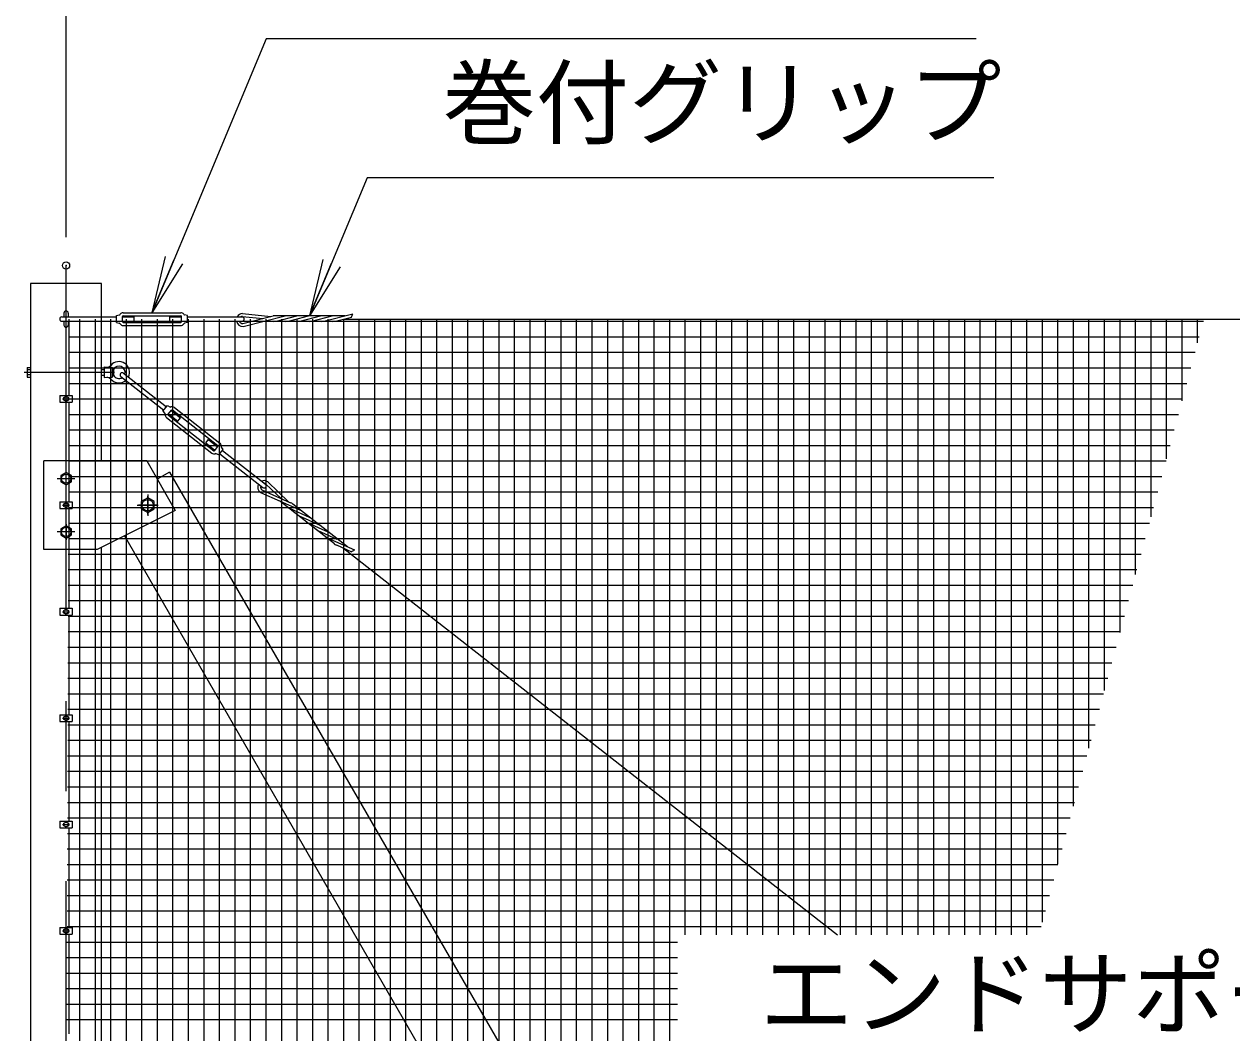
# Model space of a CAD drawing. Units: millimetres, scale not verified. Extents: x -16800 to 16800, y -11880 to 11880.
# Drawn here: x -12188 to -8785, y 3745 to 6589 of the extents above; entities that cross this region are included whole.
import ezdxf
from ezdxf.enums import TextEntityAlignment as Align

# ---------------------------------------------------------------- set-up
doc = ezdxf.new("R2010")
doc.units = ezdxf.units.MM
doc.header["$LTSCALE"] = 40
doc.header["$PDMODE"] = 32
doc.header["$PDSIZE"] = 20
doc.linetypes.add('USER1', pattern=[50.8, 31.75, -6.35, 6.35, -6.35])
for name, color, linetype, lineweight in [('0-1_D-STR1', 1, 'Continuous', 25), ('0-2_D-BMK', 2, 'USER1', 13), ('0-3_D-STR3', 3, 'Continuous', 13), ('0-4_D-STR2', 7, 'Continuous', 13), ('0-5_D-STR-DIM', 7, 'Continuous', 13), ('0-6_D-STR-TXT', 7, 'Continuous', 13)]:
    doc.layers.add(name, color=color, linetype=linetype, lineweight=lineweight)
doc.layers.add('0-7_0', color=7, linetype='Continuous')
doc.layers.add('0-8_Defpoints', color=8, linetype='Continuous')
doc.styles.add('ＭＳ ゴシック', font='')
doc.styles.get('ＭＳ ゴシック').set_extended_font_data('MS Gothic')

# ---------------------------------------------------------------- blocks, each defined once
blk = doc.blocks.new('_Open')
at = {"layer": '0-7_0'}
blk.add_line((-40, 6.67), (0, 0), dxfattribs=at)
blk.add_lwpolyline([(-40, -6.67), (0, 0), (-40, 0)], dxfattribs=at)

msp = doc.modelspace()

# ---------------------------------------------------------------- linework, layer by layer
at = {"layer": '0-1_D-STR1'}
for p, q in [((-11970.08, 5357.52), (-11970.08, 5857.52)), ((-11778.48, 5325.82), (-11813.06, 5305.86)), ((-11778.48, 5325.82), (-7562.08, -1977.19)), ((-11905.6, 5146.01), (-7762.08, -2030.78)), ((-11970.08, -3142.48), (-11970.08, 5113.77))]:
    msp.add_line(p, q, dxfattribs=at)
msp.add_lwpolyline([(-11970.08, 5857.52), (-12170.08, 5857.52), (-12170.08, -3142.48)], dxfattribs=at)
at = {"layer": '0-2_D-BMK'}
for p, q in [((-12070.08, -3193.48), (-12070.08, 5908.52)), ((-12188.2, 5607.52), (-11933.68, 5607.52)), ((-12080.08, 5532.52), (-12060.08, 5532.52)), ((-12070.08, 5285.5), (-12070.08, 5329.55)), ((-12045.08, 5307.52), (-12095.08, 5307.52)), ((-12048.06, 5307.52), (-12092.11, 5307.52)), ((-11840.08, 5262.52), (-11840.08, 5202.52)), ((-11840.08, 5206.92), (-11840.08, 5258.12)), ((-12080.08, 5232.52), (-12060.08, 5232.52)), ((-11870.08, 5232.52), (-11810.08, 5232.52)), ((-11814.48, 5232.52), (-11865.68, 5232.52)), ((-12070.08, 5179.55), (-12070.08, 5135.5)), ((-12045.08, 5157.52), (-12095.08, 5157.52)), ((-12048.06, 5157.52), (-12092.11, 5157.52)), ((-12080.08, 4932.52), (-12060.08, 4932.52)), ((-12080.08, 4632.52), (-12060.08, 4632.52)), ((-12080.08, 4332.52), (-12060.08, 4332.52)), ((-12080.08, 4032.52), (-12060.08, 4032.52))]:
    msp.add_line(p, q, dxfattribs=at)
at = {"layer": '0-3_D-STR3'}
for p, q in [((-12082.08, 5763.52), (-11928.08, 5763.52)), ((-12076.08, 5774.52), (-12076.08, 5763.52)), ((-12064.08, 5774.52), (-12064.08, 5763.52)), ((-12061.58, 5542.02), (-12061.58, 5757.52)), ((-11928.08, 5767.52), (-11920.28, 5769.19)), ((-11928.08, 5747.52), (-11928.08, 5767.52)), ((-11911.08, 5750.02), (-11911.08, 5765.02)), ((-11911.08, 5763.52), (-11878.08, 5763.52)), ((-11909.08, 5775.52), (-11747.08, 5775.52)), ((-11909.08, 5767.02), (-11747.08, 5767.02)), ((-11778.08, 5751.52), (-11778.08, 5763.52)), ((-11778.08, 5763.52), (-11745.08, 5763.52)), ((-11745.08, 5750.02), (-11745.08, 5765.02)), ((-11728.08, 5763.52), (-11574.08, 5763.52)), ((-11573.22, 5764.88), (-11515.55, 5758.89)), ((-11573.01, 5772.9), (-11492.68, 5764.56)), ((-11571.82, 5744.94), (-11486.16, 5766.18)), ((-11570.58, 5737), (-11452.92, 5766.18)), ((-11283.17, 5767.06), (-11478.94, 5767.06)), ((-11476.93, 5751.98), (-11419.68, 5766.18)), ((-11443.7, 5751.98), (-11386.44, 5766.18)), ((-11410.46, 5751.98), (-11353.2, 5766.18)), ((-11377.22, 5751.98), (-11319.96, 5766.18)), ((-11343.98, 5751.98), (-11262.16, 5772.27)), ((-11310.74, 5751.98), (-11266.06, 5763.06)), ((-11288.4, 5757.52), (729.92, 5757.52)), ((-12082.08, 5751.52), (-11928.08, 5751.52)), ((-12076.08, 5751.52), (-12076.08, 5740.52)), ((-12064.08, 5751.52), (-12064.08, 5740.52)), ((-11928.08, 5747.52), (-11920.28, 5745.85)), ((-11909.08, 5748.02), (-11747.08, 5748.02)), ((-11909.08, 5739.52), (-11747.08, 5739.52)), ((-11778.08, 5751.52), (-11745.08, 5751.52)), ((-11728.08, 5747.52), (-11735.89, 5745.85)), ((-11728.08, 5751.52), (-11574.08, 5751.52)), ((-11317.02, 5751.1), (-11513.73, 5751.1)), ((-12180.08, 5618.06), (-12180.08, 5597.06)), ((-12179.28, 5621.37), (-12170.08, 5621.37)), ((-12170.08, 5621.37), (-12170.08, 5593.67)), ((-11963.08, 5622.52), (-11963.08, 5592.52)), ((-11940.08, 5621.02), (-11940.08, 5594.02)), ((-12170.08, 5614.45), (-12179.28, 5614.45)), ((-12170.08, 5600.6), (-12179.28, 5600.6)), ((-12179.28, 5593.67), (-12170.08, 5593.67)), ((-11970.08, 5615.52), (-11963.08, 5615.52)), ((-11970.08, 5599.52), (-11963.08, 5599.52)), ((-11963.08, 5592.52), (-11940.08, 5594.02)), ((-11940.08, 5594.02), (-11936.65, 5599.52)), ((-11936.65, 5615.52), (-11936.65, 5599.52)), ((-11915.73, 5595.71), (-11794.48, 5500.77)), ((-11908.33, 5605.16), (-11787.08, 5510.22)), ((-12087.28, 5542.02), (-12052.88, 5542.02)), ((-12087.28, 5542.02), (-12087.28, 5523.02)), ((-12087.28, 5523.02), (-12052.88, 5523.02)), ((-12076.58, 5536.27), (-12070.08, 5540.03)), ((-12076.58, 5528.77), (-12076.58, 5536.27)), ((-12070.08, 5525.02), (-12076.58, 5528.77)), ((-12070.08, 5540.03), (-12063.58, 5536.27)), ((-12063.58, 5528.77), (-12070.08, 5525.02)), ((-12063.58, 5536.27), (-12063.58, 5528.77)), ((-12061.58, 5242.02), (-12061.58, 5523.02)), ((-12052.88, 5542.02), (-12052.88, 5523.02)), ((-11796.94, 5497.62), (-11784.61, 5513.37)), ((-11796.94, 5497.62), (-11791.83, 5491.49)), ((-11786.91, 5479.61), (-11659.36, 5379.73)), ((-11784.61, 5513.37), (-11777.44, 5509.87)), ((-11782.02, 5489.11), (-11772.77, 5500.92)), ((-11781.67, 5486.3), (-11654.12, 5386.43)), ((-11773.69, 5499.74), (-11747.71, 5479.39)), ((-11769.96, 5501.26), (-11642.41, 5401.39)), ((-11764.72, 5507.95), (-11637.17, 5408.08)), ((-11676.37, 5408.29), (-11668.97, 5417.74)), ((-11668.97, 5417.74), (-11642.99, 5397.4)), ((-11676.37, 5408.29), (-11650.39, 5387.95)), ((-11651.31, 5386.77), (-11642.07, 5398.58)), ((-11639.47, 5374.32), (-11646.64, 5377.81)), ((-11637.01, 5377.47), (-11515.75, 5282.53)), ((-11629.61, 5386.92), (-11508.35, 5291.98)), ((-11842.58, 5357.52), (-12132.58, 5357.52)), ((-11518.03, 5275.95), (-11437.49, 5239.86)), ((-11506.84, 5292.51), (-11465.12, 5252.24)), ((-11501.73, 5298.69), (-11443.62, 5242.61)), ((-12087.28, 5242.02), (-12052.88, 5242.02)), ((-12087.28, 5242.02), (-12087.28, 5223.02)), ((-12052.88, 5242.02), (-12052.88, 5223.02)), ((-11521.94, 5268.94), (-11411.32, 5219.37)), ((-11313.61, 5123.71), (-11468.49, 5244.99)), ((-12087.28, 5223.02), (-12052.88, 5223.02)), ((-12076.58, 5236.27), (-12070.08, 5240.03)), ((-12076.58, 5228.77), (-12076.58, 5236.27)), ((-12070.08, 5225.02), (-12076.58, 5228.77)), ((-12070.08, 5240.03), (-12063.58, 5236.27)), ((-12063.58, 5228.77), (-12070.08, 5225.02)), ((-12063.58, 5236.27), (-12063.58, 5228.77)), ((-12061.58, 4942.02), (-12061.58, 5223.02)), ((-11438.98, 5223), (-11385.14, 5198.88)), ((-11277.12, 5115.41), (-11431.26, 5236.1)), ((-11412.81, 5202.5), (-11358.97, 5178.38)), ((-11386.63, 5182.01), (-11332.8, 5157.89)), ((-11360.46, 5161.52), (-11306.63, 5137.4)), ((-11334.29, 5141.03), (-11257.36, 5106.56)), ((-11308.12, 5120.54), (-11266.11, 5101.71)), ((-11287.12, 5111.12), (-9895.86, 4021.76)), ((-12087.28, 4942.02), (-12052.88, 4942.02)), ((-12087.28, 4942.02), (-12087.28, 4923.02)), ((-12076.58, 4936.27), (-12070.08, 4940.03)), ((-12076.58, 4928.77), (-12076.58, 4936.27)), ((-12070.08, 4940.03), (-12063.58, 4936.27)), ((-12063.58, 4936.27), (-12063.58, 4928.77)), ((-12052.88, 4942.02), (-12052.88, 4923.02)), ((-12087.28, 4923.02), (-12052.88, 4923.02)), ((-12070.08, 4925.02), (-12076.58, 4928.77)), ((-12063.58, 4928.77), (-12070.08, 4925.02)), ((-12061.58, 4642.02), (-12061.58, 4923.02)), ((-12087.28, 4642.02), (-12052.88, 4642.02)), ((-12087.28, 4642.02), (-12087.28, 4623.02)), ((-12076.58, 4636.27), (-12070.08, 4640.03)), ((-12076.58, 4628.77), (-12076.58, 4636.27)), ((-12070.08, 4625.02), (-12076.58, 4628.77)), ((-12070.08, 4640.03), (-12063.58, 4636.27)), ((-12063.58, 4628.77), (-12070.08, 4625.02)), ((-12063.58, 4636.27), (-12063.58, 4628.77)), ((-12052.88, 4642.02), (-12052.88, 4623.02)), ((-12087.28, 4623.02), (-12052.88, 4623.02)), ((-12061.58, 4342.02), (-12061.58, 4623.02)), ((-12087.28, 4342.02), (-12052.88, 4342.02)), ((-12087.28, 4342.02), (-12087.28, 4323.02)), ((-12087.28, 4323.02), (-12052.88, 4323.02)), ((-12076.58, 4336.27), (-12070.08, 4340.03)), ((-12076.58, 4328.77), (-12076.58, 4336.27)), ((-12070.08, 4325.02), (-12076.58, 4328.77)), ((-12070.08, 4340.03), (-12063.58, 4336.27)), ((-12063.58, 4328.77), (-12070.08, 4325.02)), ((-12063.58, 4336.27), (-12063.58, 4328.77)), ((-12061.58, 4042.02), (-12061.58, 4323.02)), ((-12052.88, 4342.02), (-12052.88, 4323.02)), ((-12087.28, 4042.02), (-12052.88, 4042.02)), ((-12087.28, 4042.02), (-12087.28, 4023.02)), ((-12087.28, 4023.02), (-12052.88, 4023.02)), ((-12076.58, 4036.27), (-12070.08, 4040.03)), ((-12076.58, 4028.77), (-12076.58, 4036.27)), ((-12070.08, 4025.02), (-12076.58, 4028.77)), ((-12070.08, 4040.03), (-12063.58, 4036.27)), ((-12063.58, 4028.77), (-12070.08, 4025.02)), ((-12063.58, 4036.27), (-12063.58, 4028.77)), ((-12061.58, 3742.02), (-12061.58, 4023.02)), ((-12052.88, 4042.02), (-12052.88, 4023.02))]:
    msp.add_line(p, q, dxfattribs=at)
for points in [[(-11911.08, 5751.52), (-11878.08, 5751.52), (-11878.08, 5763.52)], [(-11728.08, 5747.52), (-11728.08, 5767.52), (-11735.89, 5769.19)], [(-11963.08, 5622.52), (-11940.08, 5621.02), (-11936.65, 5615.52)], [(-11781.09, 5490.29), (-11755.11, 5469.94), (-11747.71, 5479.39)], [(-11639.47, 5374.32), (-11627.14, 5390.07), (-11632.25, 5396.19)], [(-11982.58, 5107.52), (-12132.58, 5107.52), (-12132.58, 5357.52)], [(-11842.58, 5357.52), (-11762.58, 5217.52), (-11982.58, 5107.52)]]:
    msp.add_lwpolyline(points, dxfattribs=at)
for points in [[(-12055.1, 5316.17), (-12070.08, 5324.82), (-12085.06, 5316.17), (-12085.06, 5298.87), (-12070.08, 5290.22), (-12055.1, 5298.87)], [(-11858.1, 5222.12), (-11840.08, 5211.72), (-11822.07, 5222.12), (-11822.07, 5242.92), (-11840.08, 5253.32), (-11858.1, 5242.92)], [(-12055.1, 5166.17), (-12070.08, 5174.82), (-12085.06, 5166.17), (-12085.06, 5148.87), (-12070.08, 5140.22), (-12055.1, 5148.87)]]:
    msp.add_lwpolyline(points, close=True, dxfattribs=at)
for centre, radius in [((-12070.08, 5532.52), 6.25), ((-12070.08, 5307.52), 13.11), ((-11840.08, 5232.52), 16.09), ((-12070.08, 5232.52), 6.25), ((-12070.08, 5157.52), 13.11), ((-12070.08, 4932.52), 6.25), ((-12070.08, 4632.52), 6.25), ((-12070.08, 4332.52), 6.25), ((-12070.08, 4032.52), 6.25)]:
    msp.add_circle(centre, radius, dxfattribs=at)
for centre, radius, start, end in [((-12082.08, 5757.52), 6, 90, 270), ((-12070.08, 5774.52), 6, 0, 180), ((-11921.12, 5773.11), 4, 282.09925, 326.11888), ((-11909.08, 5765.02), 10.5, 90, 146.11888), ((-11909.08, 5765.02), 2, 90, 180), ((-11747.08, 5765.02), 10.5, 33.88112, 90), ((-11747.08, 5765.02), 2, 0, 90), ((-11735.05, 5773.11), 4, 213.88112, 257.90075), ((-11572.21, 5754.93), 18, 92.82496, 151.48944), ((-11572.21, 5754.93), 10, 95.82544, 120.77566), ((-11574.08, 5757.52), 6, 270, 90), ((-11478.94, 5737.06), 30, 90, 103.92636), ((-11484.16, 5781.1), 30, 270, 283.92645), ((-11445.7, 5737.06), 30, 90, 103.92636), ((-11450.92, 5781.1), 30, 270, 283.92645), ((-11412.46, 5737.06), 30, 90, 103.92636), ((-11417.68, 5781.1), 30, 270, 283.92645), ((-11379.22, 5737.06), 30, 90, 103.92636), ((-11384.44, 5781.1), 30, 270, 283.92645), ((-11345.98, 5737.06), 30, 90, 103.92636), ((-11351.2, 5781.1), 30, 270, 283.92645), ((-11312.74, 5737.06), 30, 90, 103.92636), ((-11317.96, 5781.1), 30, 270, 283.92645), ((-11329.42, 5795.32), 71.11, 333.02173, 341.08588), ((-12070.08, 5740.52), 6, 180, 0), ((-11921.12, 5741.94), 4, 33.88112, 77.90075), ((-11909.08, 5750.02), 10.5, 213.88112, 270), ((-11909.08, 5750.02), 2, 180, 270), ((-11747.08, 5750.02), 2, 270, 0), ((-11747.08, 5750.02), 10.5, 270, 326.11888), ((-11735.05, 5741.94), 4, 102.09925, 146.11888), ((-11572.21, 5754.93), 18, 191.63319, 275.17572), ((-11572.21, 5754.93), 10, 199.92759, 272.18972), ((-12172.2, 5617.91), 7.88, 153.93467, 206.06533), ((-11954.62, 5636), 14, 266.2686, 319.66701), ((-11921.08, 5607.52), 30, 333.4759, 139.66701), ((-11921.08, 5607.52), 17.5, 341.98998, 152.79711), ((-12149.71, 5607.52), 30.37, 166.82041, 193.17959), ((-12172.19, 5597.13), 7.89, 153.96929, 206.03071), ((-11954.62, 5579.04), 14, 40.33299, 93.7314), ((-11921.08, 5607.52), 30, 220.33299, 310.40198), ((-11921.08, 5607.52), 17.5, 207.20289, 301.8879), ((-11912.03, 5600.43), 6, 51.93894, 231.93894), ((-11794.9, 5488.93), 4, 355.82006, 39.83969), ((-11780.44, 5487.87), 10.5, 175.82006, 231.93894), ((-11780.44, 5487.87), 2, 141.93894, 231.93894), ((-11775.69, 5513.47), 4, 244.03819, 288.05783), ((-11771.19, 5499.68), 10.5, 51.93894, 108.05783), ((-11771.19, 5499.68), 2, 51.93894, 141.93894), ((-11652.89, 5388), 10.5, 231.93894, 288.05783), ((-11652.89, 5388), 2, 231.93894, 321.93894), ((-11648.4, 5374.22), 4, 64.03819, 108.05783), ((-11643.64, 5399.81), 2, 321.93894, 51.93894), ((-11643.64, 5399.81), 10.5, 355.82006, 51.93894), ((-11629.18, 5398.75), 4, 175.82006, 219.83969), ((-11512.17, 5284.05), 18, 153.57213, 237.11466), ((-11512.17, 5284.05), 10, 161.86653, 234.12866), ((-11512.17, 5284.05), 18, 54.76391, 113.42838), ((-11512.05, 5287.25), 6, 231.93894, 51.93894), ((-11512.17, 5284.05), 10, 57.76438, 82.7146), ((-11426.71, 5250.37), 30, 231.93894, 245.86539), ((-11449.75, 5212.48), 30, 51.93894, 65.8653), ((-11423.58, 5191.99), 30, 51.93894, 65.8653), ((-11400.54, 5229.88), 30, 231.93894, 245.86539), ((-11374.37, 5209.39), 30, 231.93894, 245.86539), ((-11397.41, 5171.5), 30, 51.93894, 65.8653), ((-11371.24, 5151.01), 30, 51.93894, 65.8653), ((-11348.2, 5188.9), 30, 231.93894, 245.86539), ((-11322.03, 5168.41), 30, 231.93894, 245.86539), ((-11345.07, 5130.51), 30, 51.93894, 65.8653), ((-11295.85, 5147.91), 30, 231.93894, 245.86539), ((-11318.9, 5110.02), 30, 51.93894, 65.8653), ((-11296.12, 5166.18), 71.11, 294.96067, 303.02482)]:
    msp.add_arc(centre, radius, start, end, dxfattribs=at)
at = {"layer": '0-4_D-STR2'}
for p, q in [((-12031.25, -2142.48), (-12031.25, 5757.52)), ((-11987.5, -2142.48), (-11987.5, 5757.52)), ((-11943.75, -2142.48), (-11943.75, 5757.52)), ((-11900, -2142.48), (-11900, 5757.52)), ((-11856.25, -2142.48), (-11856.25, 5757.52)), ((-11812.5, 1455.04), (-11812.5, 5757.52)), ((-11768.75, 1455.04), (-11768.75, 5757.52)), ((-11725, 1455.04), (-11725, 5757.52)), ((-11681.25, 1455.04), (-11681.25, 5757.52)), ((-11637.5, 1455.04), (-11637.5, 5757.52)), ((-11593.75, 1455.04), (-11593.75, 5757.52)), ((-11550, 1455.04), (-11550, 5757.52)), ((-11506.25, 1455.04), (-11506.25, 5757.52)), ((-11462.5, 1455.04), (-11462.5, 5757.52)), ((-11418.75, 1455.04), (-11418.75, 5757.52)), ((-11375, 1455.04), (-11375, 5757.52)), ((-11331.25, 1455.04), (-11331.25, 5757.52)), ((-11287.5, 1455.04), (-11287.5, 5757.52)), ((-11243.75, 1455.04), (-11243.75, 5757.52)), ((-11200, 1455.04), (-11200, 5757.52)), ((-11156.25, 1455.04), (-11156.25, 5757.52)), ((-11112.5, 1455.04), (-11112.5, 5757.52)), ((-11068.75, 1455.04), (-11068.75, 5757.52)), ((-11025, 1455.04), (-11025, 5757.52)), ((-10981.25, 1455.04), (-10981.25, 5757.52)), ((-10937.5, 1455.04), (-10937.5, 5757.52)), ((-10893.75, 1455.04), (-10893.75, 5757.52)), ((-10850, 1455.04), (-10850, 5757.52)), ((-10806.25, 1455.04), (-10806.25, 5757.52)), ((-10762.5, 1455.04), (-10762.5, 5757.52)), ((-10718.75, 1455.04), (-10718.75, 5757.52)), ((-10675, 1455.04), (-10675, 5757.52)), ((-10631.25, 1455.04), (-10631.25, 5757.52)), ((-10587.5, 1455.04), (-10587.5, 5757.52)), ((-10543.75, 1455.04), (-10543.75, 5757.52)), ((-10500, -351.04), (-10500, 5757.52)), ((-10456.25, -187.76), (-10456.25, 5757.52)), ((-10412.5, -24.48), (-10412.5, 5757.52)), ((-10368.75, 138.79), (-10368.75, 5757.52)), ((-10325, 4021.76), (-10325, 5757.52)), ((-10281.25, 4021.76), (-10281.25, 5757.52)), ((-10237.5, 4021.76), (-10237.5, 5757.52)), ((-10193.75, 4021.76), (-10193.75, 5757.52)), ((-10150, 4021.76), (-10150, 5757.52)), ((-10106.25, 4021.76), (-10106.25, 5757.52)), ((-10062.5, 4021.76), (-10062.5, 5757.52)), ((-10018.75, 4021.76), (-10018.75, 5757.52)), ((-9975, 4021.76), (-9975, 5757.52)), ((-9931.25, 4021.76), (-9931.25, 5757.52)), ((-9887.5, 4021.76), (-9887.5, 5757.52)), ((-9843.75, 4021.76), (-9843.75, 5757.52)), ((-9800, 4021.76), (-9800, 5757.52)), ((-9756.25, 4021.76), (-9756.25, 5757.52)), ((-9712.5, 4021.76), (-9712.5, 5757.52)), ((-9668.75, 4021.76), (-9668.75, 5757.52)), ((-9625, 4021.76), (-9625, 5757.52)), ((-9581.25, 4021.76), (-9581.25, 5757.52)), ((-9537.5, 4021.76), (-9537.5, 5757.52)), ((-9493.75, 4021.76), (-9493.75, 5757.52)), ((-9450, 4021.76), (-9450, 5757.52)), ((-9406.25, 4021.76), (-9406.25, 5757.52)), ((-9362.5, 4021.76), (-9362.5, 5757.52)), ((-9318.75, 4057.45), (-9318.75, 5757.52)), ((-9275, 4220.72), (-9275, 5757.52)), ((-9231.25, 4384), (-9231.25, 5757.52)), ((-9187.5, 4547.28), (-9187.5, 5757.52)), ((-9143.75, 4710.56), (-9143.75, 5757.52)), ((-9100, 4873.83), (-9100, 5757.52)), ((-9056.25, 5037.11), (-9056.25, 5757.52)), ((-9012.5, 5200.39), (-9012.5, 5757.52)), ((-8968.75, 5363.66), (-8968.75, 5757.52)), ((-8925, 5526.94), (-8925, 5757.52)), ((-8881.25, 5690.22), (-8881.25, 5757.52)), ((-12061.6, 5751.25), (-8864.9, 5751.25)), ((-12061.75, 5707.5), (-8876.62, 5707.5)), ((-12061.9, 5663.75), (-8888.34, 5663.75)), ((-12062.04, 5620), (-8900.07, 5620)), ((-12062.19, 5576.25), (-8911.79, 5576.25)), ((-12062.34, 5532.5), (-8923.51, 5532.5)), ((-12062.48, 5488.75), (-8935.23, 5488.75)), ((-12062.63, 5445), (-8946.96, 5445)), ((-12062.78, 5401.25), (-8958.68, 5401.25)), ((-12062.92, 5357.5), (-8970.4, 5357.5)), ((-12063.07, 5313.75), (-8982.12, 5313.75)), ((-12063.22, 5270), (-8993.85, 5270)), ((-12063.36, 5226.25), (-9005.57, 5226.25)), ((-12063.51, 5182.5), (-9017.29, 5182.5)), ((-12063.66, 5138.75), (-9029.02, 5138.75)), ((-12063.8, 5095), (-9040.74, 5095)), ((-12063.95, 5051.25), (-9052.46, 5051.25)), ((-12064.1, 5007.5), (-9064.18, 5007.5)), ((-12064.24, 4963.75), (-9075.91, 4963.75)), ((-12064.39, 4920), (-9087.63, 4920)), ((-12064.54, 4876.25), (-9099.35, 4876.25)), ((-12064.68, 4832.5), (-9111.08, 4832.5)), ((-12064.83, 4788.75), (-9122.8, 4788.75)), ((-12064.98, 4745), (-9134.52, 4745)), ((-12065.13, 4701.25), (-9146.24, 4701.25)), ((-12065.27, 4657.5), (-9157.97, 4657.5)), ((-12065.42, 4613.75), (-9169.69, 4613.75)), ((-12065.57, 4570), (-9181.41, 4570)), ((-12065.71, 4526.25), (-9193.13, 4526.25)), ((-12065.86, 4482.5), (-9204.86, 4482.5)), ((-12066.01, 4438.75), (-9216.58, 4438.75)), ((-12066.15, 4395), (-9228.3, 4395)), ((-12066.3, 4351.25), (-9240.03, 4351.25)), ((-12066.45, 4307.5), (-9251.75, 4307.5)), ((-12066.59, 4263.75), (-9263.47, 4263.75)), ((-12066.74, 4220), (-9275.19, 4220)), ((-12066.89, 4176.25), (-9286.92, 4176.25)), ((-12067.03, 4132.5), (-9298.64, 4132.5)), ((-12067.18, 4088.75), (-9310.36, 4088.75)), ((-12067.33, 4045), (-9322.09, 4045)), ((-12067.47, 4001.25), (-10347.37, 4001.25)), ((-12067.62, 3957.5), (-10347.37, 3957.5)), ((-12067.77, 3913.75), (-10347.37, 3913.75)), ((-12067.91, 3870), (-10347.37, 3870)), ((-12068.06, 3826.25), (-10347.37, 3826.25)), ((-12068.21, 3782.5), (-10347.37, 3782.5))]:
    msp.add_line(p, q, dxfattribs=at)
at = {"layer": '0-5_D-STR-DIM'}
msp.add_line((-12070.08, 5988.52), (-12070.08, 7194.14), dxfattribs=at)
at = {"layer": '0-6_D-STR-TXT'}
for points in [[(-9505.5, 6547.63), (-11506.15, 6547.63), (-11827.32, 5777.37)], [(-9455.47, 6155.91), (-11221.6, 6155.91), (-11382.96, 5768.91)]]:
    msp.add_lwpolyline(points, dxfattribs=at)
at = {"layer": '0-8_Defpoints'}
msp.add_point((-12070.08, 5908.52), dxfattribs=at)

# ---------------------------------------------------------------- block references
at = {"layer": '0-6_D-STR-TXT', "xscale": 4, "yscale": 4, "rotation": 247.36628}
for p in [(-11828.08, 5775.52), (-11383.73, 5767.06)]:
    msp.add_blockref('_Open', p, dxfattribs=at)

# ---------------------------------------------------------------- texts
at = {"layer": '0-6_D-STR-TXT', "style": 'ＭＳ ゴシック'}
for s, p in [('巻付グリップ', (-11008.77, 6213.86)), ('エンドサポート □200x200x6.0', (-10114.72, 3702.57))]:
    msp.add_text(s, height=192.4, dxfattribs=at).set_placement(p, align=Align.BOTTOM_LEFT)

doc.saveas('drawing.dxf')
